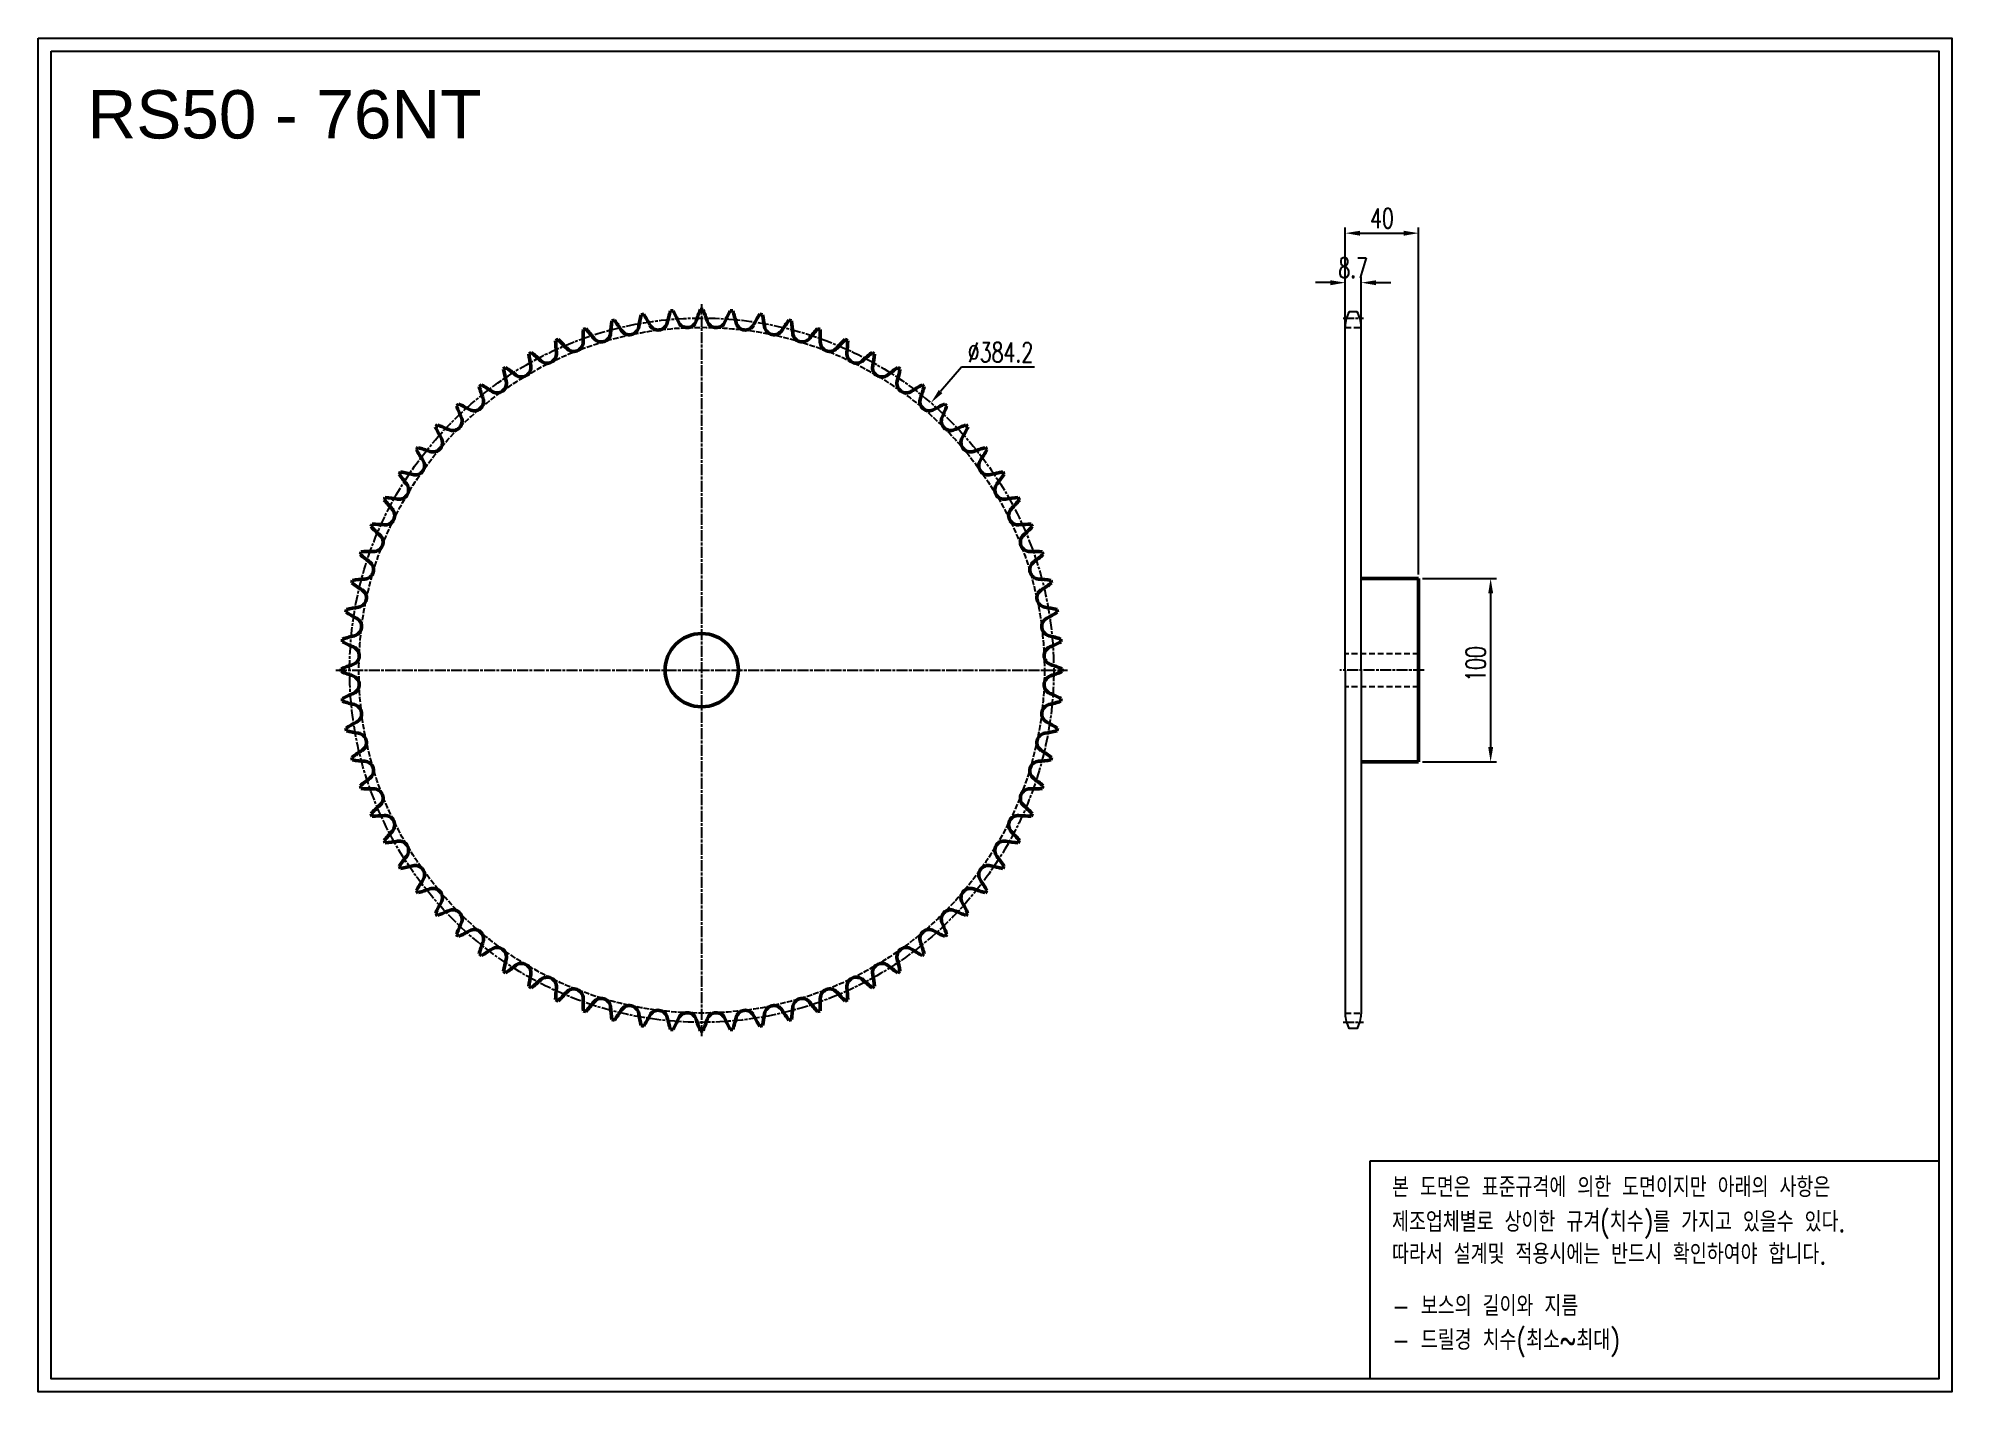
# Model space of a CAD drawing. Header units: millimetres. Extents: x 8669 to 9713, y 3768 to 4507.
import ezdxf

# ---------------------------------------------------------------- set-up
doc = ezdxf.new("R2010")
doc.units = ezdxf.units.MM
for name, pattern in [('AM_ISO02W050', [7.5, 6, -1.5]), ('AM_ISO02W050x2', [3.75, 3, -0.75]), ('AM_ISO08W050', [18, 12, -1.5, 3, -1.5]), ('AM_ISO08W050x2', [9, 6, -0.75, 1.5, -0.75]), ('HIDDEN', [9.525, 6.35, -3.175])]:
    doc.linetypes.add(name, pattern=pattern)
for name, color, linetype, lineweight in [('20', 7, 'Continuous', 50), ('21', 6, 'AM_ISO02W050', 25), ('22', 30, 'AM_ISO08W050', 25), ('23', 40, 'AM_ISO08W050', 25), ('VIS', 7, 'Continuous', 50)]:
    doc.layers.add(name, color=color, linetype=linetype, lineweight=lineweight)
doc.layers.add('HL', color=2, linetype='HIDDEN')
doc.layers.add('S-DIM', color=7, linetype='Continuous')
doc.styles.add('HAN', font='ROMANS.shx', dxfattribs={"width": 0.7, "bigfont": 'whgtxt.shx'})
doc.styles.add('HSG', font='SIMPLEX.shx', dxfattribs={"width": 0.7, "bigfont": 'HSG.shx'})
doc.styles.get("Standard").update_dxf_attribs({"font": 'arial.ttf'})
doc.dimstyles.new('APP23', dxfattribs={"dimscale": 4.5, "dimtxt": 2.4, "dimasz": 1.8, "dimexe": 0.7, "dimexo": 0.5, "dimgap": 0.6, "dimtad": 1, "dimtoh": 1, "dimdec": 1, "dimrnd": 0.01, "dimzin": 9, "dimdsep": 46, "dimtxsty": 'HSG', "dimcen": 0, "dimclrd": 1, "dimclre": 1, "dimclrt": 256, "dimazin": 2, "dimtp": 1, "dimtm": 1, "dimtfac": 0.5, "dimtdec": 1, "dimtix": 1, "dimtofl": 0, "dimtmove": 0, "dimatfit": 3, "dimfxl": 0, "dimtvp": 1, "dimtolj": 2, "dimlwd": -1, "dimlwe": -1, "dimarcsym": 0})

# ---------------------------------------------------------------- blocks, each defined once
blk = doc.blocks.new('*D1')
at = {"layer": 'Defpoints', "color": 0, "transparency": 16777216}
for p in [(9156.5, 4307.8), (8906.4, 4016.3)]:
    blk.add_point(p, dxfattribs=at)
at = {"layer": 'S-DIM', "color": 1, "transparency": 16777216}
for p, q in [((9173.3, 4327.3), (9161.8, 4314)), ((9213.1, 4327.3), (9173.3, 4327.3))]:
    blk.add_line(p, q, dxfattribs=at)
blk.add_solid([(9160.8, 4314.8), (9162.8, 4313.1), (9156.5, 4307.8)], dxfattribs=at)
at = {"layer": 'S-DIM', "transparency": 16777216, "insert": (9194.5, 4335.4), "char_height": 10.8, "attachment_point": 5, "style": 'HSG'}
blk.add_mtext('\\A2;∅384.2', dxfattribs=at)
blk = doc.blocks.new('*D2')
at = {"layer": 'Defpoints', "color": 0, "transparency": 16777216}
for p in [(9391.3, 4373.4), (9382.6, 4344.9), (9391.3, 4349)]:
    blk.add_point(p, dxfattribs=at)
at = {"layer": 'S-DIM', "color": 1, "transparency": 16777216}
for p, q in [((9382.6, 4347.2), (9382.6, 4376.5)), ((9391.3, 4351.3), (9391.3, 4376.5)), ((9374.5, 4373.4), (9366.4, 4373.4)), ((9399.4, 4373.4), (9407.5, 4373.4))]:
    blk.add_line(p, q, dxfattribs=at)
for points in [[(9374.5, 4374.7), (9374.5, 4372), (9382.6, 4373.4)], [(9399.4, 4374.7), (9399.4, 4372), (9391.3, 4373.4)]]:
    blk.add_solid(points, dxfattribs=at)
at = {"layer": 'S-DIM', "transparency": 16777216, "insert": (9386.9, 4381.5), "char_height": 10.8, "attachment_point": 5, "style": 'HSG'}
blk.add_mtext('\\A2;8.7', dxfattribs=at)
blk = doc.blocks.new('*D3')
at = {"layer": 'Defpoints', "color": 0, "transparency": 16777216}
for p in [(9422.6, 4400.4), (9382.6, 4344.9), (9422.6, 4212)]:
    blk.add_point(p, dxfattribs=at)
at = {"layer": 'S-DIM', "color": 1, "transparency": 16777216}
for p, q in [((9382.6, 4347.2), (9382.6, 4403.5)), ((9390.7, 4400.4), (9414.5, 4400.4)), ((9422.6, 4214.3), (9422.6, 4403.5))]:
    blk.add_line(p, q, dxfattribs=at)
for points in [[(9390.7, 4401.7), (9390.7, 4399), (9382.6, 4400.4)], [(9414.5, 4401.7), (9414.5, 4399), (9422.6, 4400.4)]]:
    blk.add_solid(points, dxfattribs=at)
at = {"layer": 'S-DIM', "transparency": 16777216, "insert": (9402.6, 4408.5), "char_height": 10.8, "attachment_point": 5, "style": 'HSG'}
blk.add_mtext('\\A2;40', dxfattribs=at)
blk = doc.blocks.new('*D4')
at = {"layer": 'Defpoints', "color": 0, "transparency": 16777216}
for p in [(9422.6, 4212), (9422.6, 4112), (9461.9, 4112)]:
    blk.add_point(p, dxfattribs=at)
at = {"layer": 'S-DIM', "color": 1, "transparency": 16777216}
for p, q in [((9424.8, 4212), (9465.1, 4212)), ((9461.9, 4203.9), (9461.9, 4120.1)), ((9424.8, 4112), (9465.1, 4112))]:
    blk.add_line(p, q, dxfattribs=at)
for points in [[(9460.6, 4203.9), (9463.3, 4203.9), (9461.9, 4212)], [(9460.6, 4120.1), (9463.3, 4120.1), (9461.9, 4112)]]:
    blk.add_solid(points, dxfattribs=at)
at = {"layer": 'S-DIM', "transparency": 16777216, "insert": (9453.8, 4165.4), "char_height": 10.8, "attachment_point": 5, "rotation": 90, "style": 'HSG'}
blk.add_mtext('\\A2;100', dxfattribs=at)

msp = doc.modelspace()

# ---------------------------------------------------------------- linework, layer by layer
for p, q in [((9389.16, 4357.42), (9384.72, 4357.42)), ((9382.59, 4162.03), (9382.59, 4349.48)), ((9391.29, 4162.03), (9391.29, 4349.48)), ((9382.59, 4162.03), (9382.59, 3974.59)), ((9391.29, 4162.03), (9391.29, 3974.59)), ((9389.16, 3966.65), (9384.72, 3966.65))]:
    msp.add_line(p, q)
for points in [[(8669.48, 4506.68), (9713.5, 4506.68), (9713.5, 3768.49), (8669.48, 3768.49)], [(8676.51, 4499.65), (9706.47, 4499.65), (9706.47, 3775.52), (8676.51, 3775.52)]]:
    msp.add_lwpolyline(points, close=True)
at = {"color": 6}
msp.add_lwpolyline([(9396.12, 3894.42), (9706.47, 3894.42), (9706.47, 3775.52), (9396.12, 3775.52)], close=True, dxfattribs=at)
for centre, start, end in [((9398.47, 4349.48), 150, 180), ((9375.42, 4349.48), 0, 30), ((9398.47, 3974.59), 180, 210), ((9375.42, 3974.59), 330, 0)]:
    msp.add_arc(centre, 15.87, start, end)
at = {"layer": '20'}
msp.add_circle((9031.45, 4162.03), 20, dxfattribs=at)
for centre, radius, start, end in [((9091.09, 4334.82), 95.1, 167.19375, 171.25), ((9031.45, 4162.03), 196.67, 99.2592, 99.68817), ((8918.95, 4306.1), 95.1, 27.69737, 31.75362), ((9105.15, 4329.31), 95.1, 162.45691, 166.51316), ((9031.45, 4162.03), 196.67, 94.52236, 94.95132), ((8931.23, 4314.9), 95.1, 22.96053, 27.01677), ((9118.72, 4322.65), 95.1, 157.72007, 161.77632), ((9031.45, 4162.03), 196.67, 89.78552, 90.21448), ((8944.19, 4322.65), 95.1, 18.22368, 22.27993), ((9131.68, 4314.9), 95.1, 152.98323, 157.03947), ((9031.45, 4162.03), 196.67, 85.04868, 85.47764), ((8957.75, 4329.31), 95.1, 13.48684, 17.54309), ((9143.96, 4306.1), 95.1, 148.24638, 152.30263), ((9031.45, 4162.03), 196.67, 80.31183, 80.7408), ((8971.82, 4334.82), 95.1, 8.75, 12.80625), ((9061.84, 4342.28), 95.1, 176.66744, 180.72368), ((9031.45, 4162.03), 196.67, 108.73289, 109.16185), ((8896.77, 4285.61), 95.1, 37.17105, 41.2273), ((8976.63, 4346.17), 5.13, 217.17105, 355.98684), ((9076.62, 4339.16), 95.1, 171.93059, 175.98684), ((9031.45, 4162.03), 196.67, 103.99605, 104.42501), ((8907.43, 4296.31), 95.1, 32.43421, 36.49046), ((8992.03, 4350.07), 5.13, 212.43421, 351.25), ((9007.69, 4352.68), 5.13, 207.69737, 346.51316), ((9023.51, 4353.99), 5.13, 202.96053, 341.77632), ((9039.39, 4353.99), 5.13, 198.22368, 337.03947), ((9055.22, 4352.68), 5.13, 193.48684, 332.30263), ((9070.88, 4350.07), 5.13, 188.75, 327.56579), ((9155.48, 4296.31), 95.1, 143.50954, 147.56579), ((9031.45, 4162.03), 196.67, 75.57499, 76.00395), ((8986.29, 4339.16), 95.1, 4.01316, 8.06941), ((9086.27, 4346.17), 5.13, 184.01316, 322.82895), ((9166.14, 4285.61), 95.1, 138.7727, 142.82895), ((9031.45, 4162.03), 196.67, 70.83815, 71.26711), ((9001.07, 4342.28), 95.1, 359.27632, 3.33256), ((9031.45, 4162.03), 196.67, 118.20657, 118.63553), ((9031.75, 4344.82), 95.1, 186.14112, 190.19737), ((8878.26, 4261.76), 95.1, 46.64474, 50.70098), ((8947.07, 4334.64), 5.13, 226.64474, 5.46053), ((9031.45, 4162.03), 196.67, 113.46973, 113.89869), ((9046.85, 4344.18), 95.1, 181.40428, 185.46053), ((8887.02, 4274.07), 95.1, 41.90789, 45.96414), ((8961.62, 4341.02), 5.13, 221.90789, 0.72368), ((9101.29, 4341.02), 5.13, 179.27632, 318.09211), ((9175.89, 4274.07), 95.1, 134.03586, 138.09211), ((9031.45, 4162.03), 196.67, 66.10131, 66.53027), ((9115.84, 4334.64), 5.13, 174.53947, 313.35526), ((9016.06, 4344.18), 95.1, 354.53947, 358.59572), ((9184.64, 4261.76), 95.1, 129.29902, 133.35526), ((9031.45, 4162.03), 196.67, 61.36447, 61.79343), ((9031.16, 4344.82), 95.1, 349.80263, 353.85888), ((9031.45, 4162.03), 196.67, 122.94341, 123.37238), ((9016.66, 4344.22), 95.1, 190.87796, 194.93421), ((8870.55, 4248.77), 95.1, 51.38158, 55.43783), ((8933.11, 4327.08), 5.13, 231.38158, 10.19737), ((9129.8, 4327.08), 5.13, 169.80263, 308.61842), ((9192.36, 4248.77), 95.1, 124.56217, 128.61842), ((9046.25, 4344.22), 95.1, 345.06579, 349.12204), ((9031.45, 4162.03), 196.67, 56.62762, 57.05659), ((9031.45, 4162.03), 196.67, 127.68026, 128.10922), ((9001.66, 4342.38), 95.1, 195.61481, 199.67105), ((8863.94, 4235.19), 95.1, 56.11842, 60.17467), ((8919.81, 4318.39), 5.13, 236.11842, 14.93421), ((9143.09, 4318.39), 5.13, 165.06579, 303.88158), ((9198.97, 4235.19), 95.1, 119.82533, 123.88158), ((9061.25, 4342.38), 95.1, 340.32895, 344.38519), ((9031.45, 4162.03), 196.67, 51.89078, 52.31974), ((9031.45, 4162.03), 196.67, 132.4171, 132.84606), ((8986.87, 4339.3), 95.1, 200.35165, 204.40789), ((8858.47, 4221.1), 95.1, 60.85526, 64.91151), ((8907.28, 4308.64), 5.13, 240.85526, 19.67105), ((9155.63, 4308.64), 5.13, 160.32895, 299.14474), ((9204.44, 4221.1), 95.1, 115.08849, 119.14474), ((9076.04, 4339.3), 95.1, 335.59211, 339.64835), ((9031.45, 4162.03), 196.67, 47.15394, 47.5829), ((9031.45, 4162.03), 196.67, 137.15394, 137.5829), ((8972.38, 4335.02), 95.1, 205.08849, 209.14474), ((8854.18, 4206.62), 95.1, 65.59211, 69.64835), ((8895.6, 4297.89), 5.13, 245.59211, 24.40789), ((9167.31, 4297.89), 5.13, 155.59211, 294.40789), ((9208.73, 4206.62), 95.1, 110.35165, 114.40789), ((9090.52, 4335.02), 95.1, 330.85526, 334.91151), ((9031.45, 4162.03), 196.67, 42.4171, 42.84606), ((9031.45, 4162.03), 196.67, 141.89078, 142.31974), ((8958.3, 4329.55), 95.1, 209.82533, 213.88158), ((8851.11, 4191.82), 95.1, 70.32895, 74.38519), ((8884.85, 4286.2), 5.13, 250.32895, 29.14474), ((9178.06, 4286.2), 5.13, 150.85526, 289.67105), ((9211.8, 4191.82), 95.1, 105.61481, 109.67105), ((9104.61, 4329.55), 95.1, 326.11842, 330.17467), ((9031.45, 4162.03), 196.67, 37.68026, 38.10922), ((9031.45, 4162.03), 196.67, 146.62762, 147.05659), ((8849.26, 4176.83), 95.1, 75.06579, 79.12204), ((8875.09, 4273.67), 5.13, 255.06579, 33.88158), ((9187.82, 4273.67), 5.13, 146.11842, 284.93421), ((9213.65, 4176.83), 95.1, 100.87796, 104.93421), ((9031.45, 4162.03), 196.67, 32.94341, 33.37238), ((8866.41, 4260.38), 5.13, 259.80263, 38.61842), ((8944.72, 4322.94), 95.1, 214.56217, 218.61842), ((9196.5, 4260.38), 5.13, 141.38158, 280.19737), ((9118.19, 4322.94), 95.1, 321.38158, 325.43783), ((9031.45, 4162.03), 196.67, 151.36447, 151.79343), ((8931.73, 4315.22), 95.1, 219.29902, 223.35526), ((8858.85, 4246.41), 5.13, 264.53947, 43.35526), ((8848.66, 4161.73), 95.1, 79.80263, 83.85888), ((9214.25, 4161.73), 95.1, 96.14112, 100.19737), ((9204.06, 4246.41), 5.13, 136.64474, 275.46053), ((9131.18, 4315.22), 95.1, 316.64474, 320.70098), ((9031.45, 4162.03), 196.67, 28.20657, 28.63553), ((9031.45, 4162.03), 196.67, 156.10131, 156.53027), ((8919.42, 4306.46), 95.1, 224.03586, 228.09211), ((8849.31, 4146.64), 95.1, 84.53947, 88.59572), ((9213.6, 4146.64), 95.1, 91.40428, 95.46053), ((9143.49, 4306.46), 95.1, 311.90789, 315.96414), ((9031.45, 4162.03), 196.67, 23.46973, 23.89869), ((8852.47, 4231.87), 5.13, 269.27632, 48.09211), ((9210.44, 4231.87), 5.13, 131.90789, 270.72368), ((9031.45, 4162.03), 196.67, 160.83815, 161.26711), ((8907.87, 4296.72), 95.1, 228.7727, 232.82895), ((8851.21, 4131.65), 95.1, 89.27632, 93.33256), ((8847.32, 4216.85), 5.13, 274.01316, 52.82895), ((9215.59, 4216.85), 5.13, 127.17105, 265.98684), ((9211.7, 4131.65), 95.1, 86.66744, 90.72368), ((9155.04, 4296.72), 95.1, 307.17105, 311.2273), ((9031.45, 4162.03), 196.67, 18.73289, 19.16185), ((9031.45, 4162.03), 196.67, 165.57499, 166.00395), ((8897.17, 4286.05), 95.1, 233.50954, 237.56579), ((8854.33, 4116.87), 95.1, 94.01316, 98.06941), ((9208.58, 4116.87), 95.1, 81.93059, 85.98684), ((9165.74, 4286.05), 95.1, 302.43421, 306.49046), ((9031.45, 4162.03), 196.67, 13.99605, 14.42501), ((8843.42, 4201.46), 5.13, 278.75, 57.56579), ((9219.49, 4201.46), 5.13, 122.43421, 261.25), ((9031.45, 4162.03), 196.67, 170.31183, 170.7408), ((8887.39, 4274.54), 95.1, 238.24638, 242.30263), ((8858.66, 4102.4), 95.1, 98.75, 102.80625), ((8840.8, 4185.8), 5.13, 283.48684, 62.30263), ((9222.1, 4185.8), 5.13, 117.69737, 256.51316), ((9204.24, 4102.4), 95.1, 77.19375, 81.25), ((9175.52, 4274.54), 95.1, 297.69737, 301.75362), ((9031.45, 4162.03), 196.67, 9.2592, 9.68817), ((9031.45, 4162.03), 196.67, 175.04868, 175.47764), ((8878.59, 4262.26), 95.1, 242.98323, 247.03947), ((8864.18, 4088.33), 95.1, 103.48684, 107.54309), ((9198.73, 4088.33), 95.1, 72.45691, 76.51316), ((9184.32, 4262.26), 95.1, 292.96053, 297.01677), ((9031.45, 4162.03), 196.67, 4.52236, 4.95132), ((8839.49, 4169.97), 5.13, 288.22368, 67.03947), ((9223.42, 4169.97), 5.13, 112.96053, 251.77632), ((8870.84, 4074.77), 95.1, 108.22368, 112.27993), ((9031.45, 4162.03), 196.67, 179.78552, 180.21448), ((8870.84, 4249.29), 95.1, 247.72007, 251.77632), ((8839.49, 4154.09), 5.13, 292.96053, 71.77632), ((9223.42, 4154.09), 5.13, 108.22368, 247.03947), ((9192.07, 4074.77), 95.1, 67.72007, 71.77632), ((9192.07, 4249.29), 95.1, 288.22368, 292.27993), ((9031.45, 4162.03), 196.67, 359.78552, 0.21448), ((8878.59, 4061.81), 95.1, 112.96053, 117.01677), ((9031.45, 4162.03), 196.67, 184.52236, 184.95132), ((8864.18, 4235.73), 95.1, 252.45691, 256.51316), ((9198.73, 4235.73), 95.1, 283.48684, 287.54309), ((9184.32, 4061.81), 95.1, 62.98323, 67.03947), ((9031.45, 4162.03), 196.67, 355.04868, 355.47764), ((8840.8, 4138.27), 5.13, 297.69737, 76.51316), ((9222.1, 4138.27), 5.13, 103.48684, 242.30263), ((8887.39, 4049.52), 95.1, 117.69737, 121.75362), ((9031.45, 4162.03), 196.67, 189.2592, 189.68817), ((8858.66, 4221.67), 95.1, 257.19375, 261.25), ((8843.42, 4122.61), 5.13, 302.43421, 81.25), ((9219.49, 4122.61), 5.13, 98.75, 237.56579), ((9204.24, 4221.67), 95.1, 278.75, 282.80625), ((9175.52, 4049.52), 95.1, 58.24638, 62.30263), ((9031.45, 4162.03), 196.67, 350.31183, 350.7408), ((8897.17, 4038.01), 95.1, 122.43421, 126.49046), ((9031.45, 4162.03), 196.67, 193.99605, 194.42501), ((9165.74, 4038.01), 95.1, 53.50954, 57.56579), ((9031.45, 4162.03), 196.67, 345.57499, 346.00395), ((8854.33, 4207.2), 95.1, 261.93059, 265.98684), ((8907.87, 4027.35), 95.1, 127.17105, 131.2273), ((8847.32, 4107.21), 5.13, 307.17105, 85.98684), ((9215.59, 4107.21), 5.13, 94.01316, 232.82895), ((9155.04, 4027.35), 95.1, 48.7727, 52.82895), ((9208.58, 4207.2), 95.1, 274.01316, 278.06941), ((9031.45, 4162.03), 196.67, 198.73289, 199.16185), ((8851.21, 4192.41), 95.1, 266.66744, 270.72368), ((8852.47, 4092.19), 5.13, 311.90789, 90.72368), ((9210.44, 4092.19), 5.13, 89.27632, 228.09211), ((9211.7, 4192.41), 95.1, 269.27632, 273.33256), ((9031.45, 4162.03), 196.67, 340.83815, 341.26711), ((8919.42, 4017.6), 95.1, 131.90789, 135.96414), ((9031.45, 4162.03), 196.67, 203.46973, 203.89869), ((8849.31, 4177.43), 95.1, 271.40428, 275.46053), ((8858.85, 4077.65), 5.13, 316.64474, 95.46053), ((9204.06, 4077.65), 5.13, 84.53947, 223.35526), ((9213.6, 4177.43), 95.1, 264.53947, 268.59572), ((9143.49, 4017.6), 95.1, 44.03586, 48.09211), ((9031.45, 4162.03), 196.67, 336.10131, 336.53027), ((8931.73, 4008.84), 95.1, 136.64474, 140.70098), ((9131.18, 4008.84), 95.1, 39.29902, 43.35526), ((9031.45, 4162.03), 196.67, 208.20657, 208.63553), ((8848.66, 4162.33), 95.1, 276.14112, 280.19737), ((8866.41, 4063.69), 5.13, 321.38158, 100.19737), ((9196.5, 4063.69), 5.13, 79.80263, 218.61842), ((9214.25, 4162.33), 95.1, 259.80263, 263.85888), ((9031.45, 4162.03), 196.67, 331.36447, 331.79343), ((8944.72, 4001.13), 95.1, 141.38158, 145.43783), ((9031.45, 4162.03), 196.67, 212.94341, 213.37238), ((8849.26, 4147.24), 95.1, 280.87796, 284.93421), ((8875.09, 4050.39), 5.13, 326.11842, 104.93421), ((9187.82, 4050.39), 5.13, 75.06579, 213.88158), ((9213.65, 4147.24), 95.1, 255.06579, 259.12204), ((9118.19, 4001.13), 95.1, 34.56217, 38.61842), ((9031.45, 4162.03), 196.67, 326.62762, 327.05659), ((8958.3, 3994.52), 95.1, 146.11842, 150.17467), ((9031.45, 4162.03), 196.67, 217.68026, 218.10922), ((8851.11, 4132.24), 95.1, 285.61481, 289.67105), ((8884.85, 4037.86), 5.13, 330.85526, 109.67105), ((9178.06, 4037.86), 5.13, 70.32895, 209.14474), ((9211.8, 4132.24), 95.1, 250.32895, 254.38519), ((9104.61, 3994.52), 95.1, 29.82533, 33.88158), ((9031.45, 4162.03), 196.67, 321.89078, 322.31974), ((8972.38, 3989.05), 95.1, 150.85526, 154.91151), ((8854.18, 4117.45), 95.1, 290.35165, 294.40789), ((8895.6, 4026.18), 5.13, 335.59211, 114.40789), ((9167.31, 4026.18), 5.13, 65.59211, 204.40789), ((9208.73, 4117.45), 95.1, 245.59211, 249.64835), ((9090.52, 3989.05), 95.1, 25.08849, 29.14474), ((9031.45, 4162.03), 196.67, 222.4171, 222.84606), ((8986.87, 3984.76), 95.1, 155.59211, 159.64835), ((8858.47, 4102.96), 95.1, 295.08849, 299.14474), ((8907.28, 4015.42), 5.13, 340.32895, 119.14474), ((9155.63, 4015.42), 5.13, 60.85526, 199.67105), ((9204.44, 4102.96), 95.1, 240.85526, 244.91151), ((9076.04, 3984.76), 95.1, 20.35165, 24.40789), ((9031.45, 4162.03), 196.67, 317.15394, 317.5829), ((9031.45, 4162.03), 196.67, 227.15394, 227.5829), ((9001.66, 3981.69), 95.1, 160.32895, 164.38519), ((8863.94, 4088.88), 95.1, 299.82533, 303.88158), ((8919.81, 4005.67), 5.13, 345.06579, 123.88158), ((9143.09, 4005.67), 5.13, 56.11842, 194.93421), ((9198.97, 4088.88), 95.1, 236.11842, 240.17467), ((9061.25, 3981.69), 95.1, 15.61481, 19.67105), ((9031.45, 4162.03), 196.67, 312.4171, 312.84606), ((9031.45, 4162.03), 196.67, 231.89078, 232.31974), ((9016.66, 3979.84), 95.1, 165.06579, 169.12204), ((8870.55, 4075.3), 95.1, 304.56217, 308.61842), ((8933.11, 3996.99), 5.13, 349.80263, 128.61842), ((9129.8, 3996.99), 5.13, 51.38158, 190.19737), ((9192.36, 4075.3), 95.1, 231.38158, 235.43783), ((9046.25, 3979.84), 95.1, 10.87796, 14.93421), ((9031.45, 4162.03), 196.67, 307.68026, 308.10922), ((9031.45, 4162.03), 196.67, 236.62762, 237.05659), ((9031.75, 3979.24), 95.1, 169.80263, 173.85888), ((9031.45, 4162.03), 196.67, 241.36447, 241.79343), ((8878.26, 4062.31), 95.1, 309.29902, 313.35526), ((8947.07, 3989.43), 5.13, 354.53947, 133.35526), ((9046.85, 3979.89), 95.1, 174.53947, 178.59572), ((8961.62, 3983.05), 5.13, 359.27632, 138.09211), ((9101.29, 3983.05), 5.13, 41.90789, 180.72368), ((9115.84, 3989.43), 5.13, 46.64474, 185.46053), ((9016.06, 3979.89), 95.1, 1.40428, 5.46053), ((9184.64, 4062.31), 95.1, 226.64474, 230.70098), ((9031.45, 4162.03), 196.67, 298.20657, 298.63553), ((9031.16, 3979.24), 95.1, 6.14112, 10.19737), ((9031.45, 4162.03), 196.67, 302.94341, 303.37238), ((9031.45, 4162.03), 196.67, 246.10131, 246.53027), ((8887.02, 4050), 95.1, 314.03586, 318.09211), ((9061.84, 3981.78), 95.1, 179.27632, 183.33256), ((8896.77, 4038.45), 95.1, 318.7727, 322.82895), ((8976.63, 3977.89), 5.13, 4.01316, 142.82895), ((9076.62, 3984.91), 95.1, 184.01316, 188.06941), ((8992.03, 3974), 5.13, 8.75, 147.56579), ((9070.88, 3974), 5.13, 32.43421, 171.25), ((8986.29, 3984.91), 95.1, 351.93059, 355.98684), ((9086.27, 3977.89), 5.13, 37.17105, 175.98684), ((9166.14, 4038.45), 95.1, 217.17105, 221.2273), ((9001.07, 3981.78), 95.1, 356.66744, 0.72368), ((9175.89, 4050), 95.1, 221.90789, 225.96414), ((9031.45, 4162.03), 196.67, 293.46973, 293.89869), ((9031.45, 4162.03), 196.67, 250.83815, 251.26711), ((9031.45, 4162.03), 196.67, 255.57499, 256.00395), ((8907.43, 4027.75), 95.1, 323.50954, 327.56579), ((9091.09, 3989.24), 95.1, 188.75, 192.80625), ((9031.45, 4162.03), 196.67, 260.31183, 260.7408), ((8918.95, 4017.97), 95.1, 328.24638, 332.30263), ((9007.69, 3971.38), 5.13, 13.48684, 152.30263), ((9105.15, 3994.76), 95.1, 193.48684, 197.54309), ((8931.23, 4009.17), 95.1, 332.98323, 337.03947), ((9023.51, 3970.07), 5.13, 18.22368, 157.03947), ((9118.72, 4001.42), 95.1, 198.22368, 202.27993), ((8944.19, 4001.42), 95.1, 337.72007, 341.77632), ((9039.39, 3970.07), 5.13, 22.96053, 161.77632), ((9131.68, 4009.17), 95.1, 202.96053, 207.01677), ((8957.75, 3994.76), 95.1, 342.45691, 346.51316), ((9055.22, 3971.38), 5.13, 27.69737, 166.51316), ((9143.96, 4017.97), 95.1, 207.69737, 211.75362), ((9031.45, 4162.03), 196.67, 279.2592, 279.68817), ((8971.82, 3989.24), 95.1, 347.19375, 351.25), ((9155.48, 4027.75), 95.1, 212.43421, 216.49046), ((9031.45, 4162.03), 196.67, 283.99605, 284.42501), ((9031.45, 4162.03), 196.67, 288.73289, 289.16185), ((9031.45, 4162.03), 196.67, 265.04868, 265.47764), ((9031.45, 4162.03), 196.67, 269.78552, 270.21448), ((9031.45, 4162.03), 196.67, 274.52236, 274.95132)]:
    msp.add_arc(centre, radius, start, end, dxfattribs=at)
at = {"layer": '21', "linetype": 'AM_ISO02W050x2'}
msp.add_circle((9031.45, 4162.03), 187, dxfattribs=at)
at = {"layer": '22', "linetype": 'AM_ISO08W050x2'}
for p, q in [((9381.41, 4354.11), (9392.47, 4354.11)), ((9425.62, 4162.03), (9379.56, 4162.03)), ((9381.41, 3969.96), (9392.47, 3969.96))]:
    msp.add_line(p, q, dxfattribs=at)
msp.add_circle((9031.45, 4162.03), 192.08, dxfattribs=at)
at = {"layer": '23', "linetype": 'AM_ISO08W050x2'}
for p, q in [((9031.45, 3962.36), (9031.45, 4361.71)), ((8831.78, 4162.03), (9231.13, 4162.03))]:
    msp.add_line(p, q, dxfattribs=at)
at = {"layer": 'HL', "ltscale": 0.5}
for p, q in [((9382.59, 4349.02), (9391.29, 4349.02)), ((9422.59, 4171.03), (9382.59, 4171.03)), ((9422.59, 4153.03), (9382.59, 4153.03)), ((9382.59, 3975.04), (9391.29, 3975.04))]:
    msp.add_line(p, q, dxfattribs=at)
at = {"layer": 'VIS'}
for p, q in [((9422.59, 4212.03), (9391.29, 4212.03)), ((9422.59, 4212.03), (9422.59, 4112.03)), ((9422.59, 4112.03), (9391.29, 4112.03))]:
    msp.add_line(p, q, dxfattribs=at)

# ---------------------------------------------------------------- texts
msp.add_text('RS50 - 76NT', height=26.364).set_placement((8696.37, 4452.02))
at = {"color": 6, "style": 'HAN', "width": 0.8}
for s, p in [('본 도면은 표준규격에 의한 도면이지만 아래의 사항은', (9408.12, 3874.6)), ('제조업체별로 상이한 규겨(치수)를 가지고 있을수 있다.', (9408.12, 3855.69)), ('따라서 설계및 적용시에는 반드시 확인하여야 합니다.', (9408.12, 3838.12)), ('- 보스의 길이와 지름', (9408.12, 3809.83)), ('- 드릴경 치수(최소~최대)', (9408.12, 3791.24))]:
    msp.add_text(s, height=10.912, dxfattribs=at).set_placement(p)

# ---------------------------------------------------------------- dimensions: what is measured, and where the dimension line sits
at = {"layer": 'S-DIM'}
dim = msp.add_linear_dim(base=(9422.59, 4400.36), p1=(9382.59, 4344.92), p2=(9422.59, 4212.03), dimstyle='APP23', dxfattribs=at)
dim.commit()
dim.dimension.update_dxf_attribs({"geometry": '*D3', "text_midpoint": (9402.59, 4408.46)})
dim = msp.add_linear_dim(base=(9391.29, 4373.36), p1=(9382.59, 4344.92), p2=(9391.29, 4349.02), dimstyle='APP23', dxfattribs=at)
dim.commit()
dim.dimension.update_dxf_attribs({"geometry": '*D2', "text_midpoint": (9386.94, 4373.36), "dimtype": 128})
at = {"layer": 'S-DIM', "color": 3}
dim = msp.add_diameter_dim_2p(p1=(8906.39, 4016.25), p2=(9156.52, 4307.82), dimstyle='APP23', dxfattribs=at)
dim.commit()
dim.dimension.update_dxf_attribs({"geometry": '*D1', "text_midpoint": (9194.51, 4327.35), "dimtype": 131})
at = {"layer": 'S-DIM'}
dim = msp.add_linear_dim(base=(9461.9, 4112.03), p1=(9422.59, 4212.03), p2=(9422.59, 4112.03), angle=90, dimstyle='APP23', dxfattribs=at)
dim.commit()
dim.dimension.update_dxf_attribs({"geometry": '*D4', "text_midpoint": (9461.9, 4165.43), "dimtype": 128})

doc.saveas('drawing.dxf')
